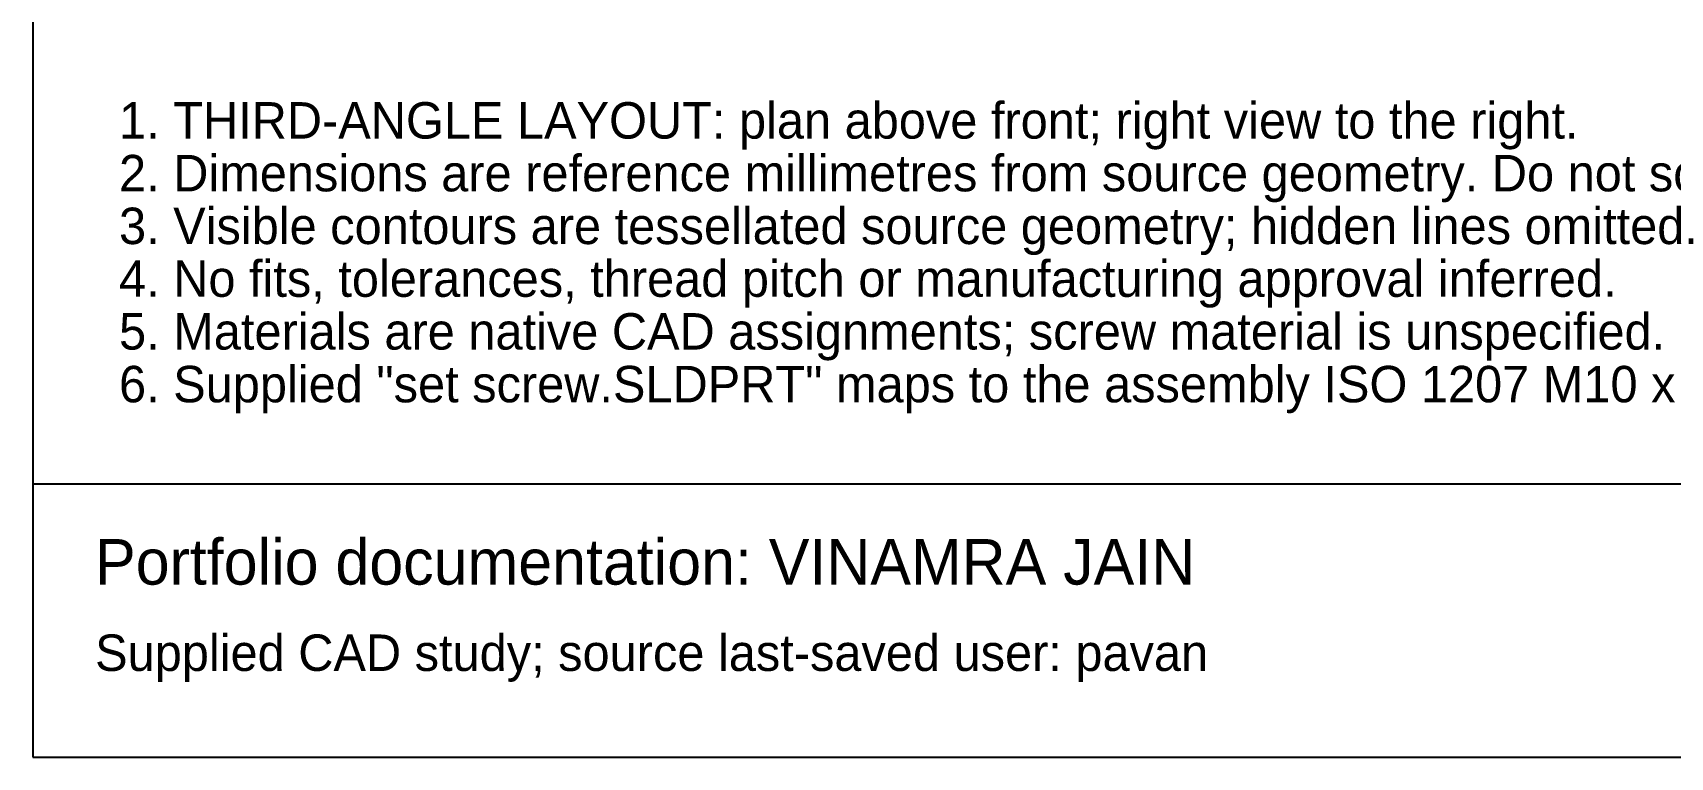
# Model space of a CAD drawing. Header units: millimetres. Extents: x 8 to 862, y 8 to 289.
# Drawn here: x 7.8 to 128.3, y 7.8 to 61.1 of the extents above; entities that cross this region are included whole.
import ezdxf

# ---------------------------------------------------------------- set-up
doc = ezdxf.new("R2010")
doc.units = ezdxf.units.MM
doc.layers.add('BORDER', color=7, linetype='Continuous')
doc.layers.add('NOTES', color=7, linetype='Continuous')

msp = doc.modelspace()

# ---------------------------------------------------------------- linework, layer by layer
at = {"layer": 'BORDER'}
for p, q in [((7.76, 289.24), (7.76, 7.76)), ((7.76, 27.87), (412.24, 27.87)), ((7.76, 7.76), (412.24, 7.76))]:
    msp.add_line(p, q, dxfattribs=at)

# ---------------------------------------------------------------- texts
at = {"layer": 'NOTES'}
for s, height, p in [('1. THIRD-ANGLE LAYOUT: plan above front; right view to the right.', 2.6811, (14.11, 53.27)), ('2. Dimensions are reference millimetres from source geometry. Do not scale.', 2.6811, (14.11, 49.39)), ('3. Visible contours are tessellated source geometry; hidden lines omitted.', 2.6811, (14.11, 45.51)), ('4. No fits, tolerances, thread pitch or manufacturing approval inferred.', 2.6811, (14.11, 41.63)), ('5. Materials are native CAD assignments; screw material is unspecified.', 2.6811, (14.11, 37.75)), ('6. Supplied "set screw.SLDPRT" maps to the assembly ISO 1207 M10 x 45 screw.', 2.6811, (14.11, 33.87)), ('Portfolio documentation: VINAMRA JAIN', 3.3514, (12.35, 20.46)), ('Supplied CAD study; source last-saved user: pavan', 2.6811, (12.35, 14.11))]:
    msp.add_text(s, height=height, dxfattribs=at).set_placement(p)

doc.saveas('drawing.dxf')
